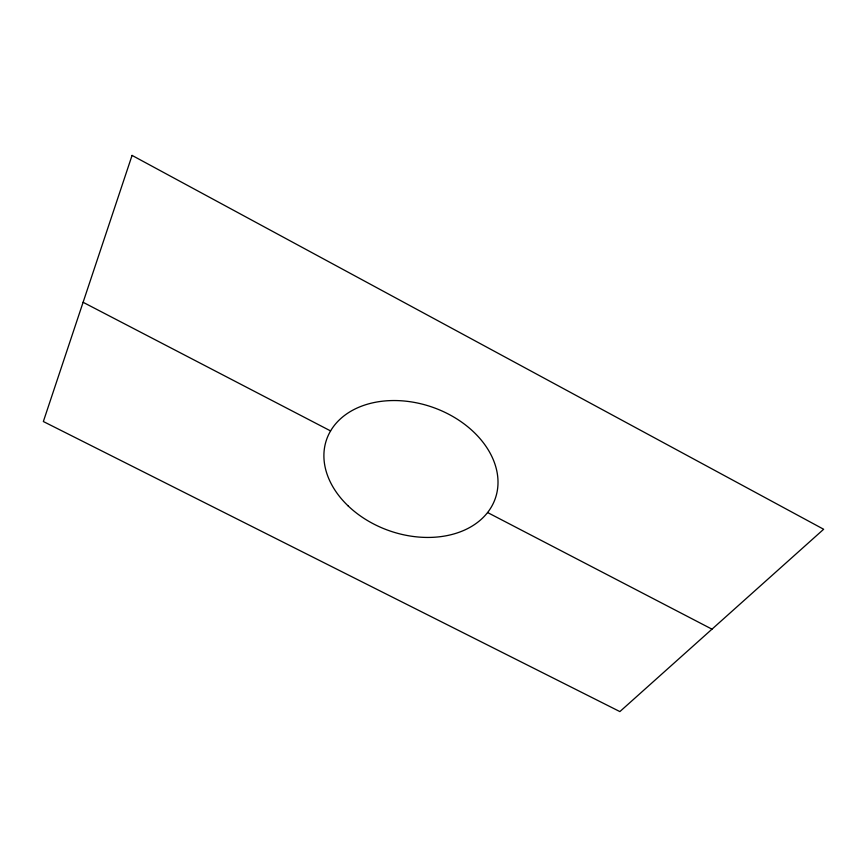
<?xml version="1.0" encoding="UTF-8"?>
<svg xmlns="http://www.w3.org/2000/svg" width="867" height="867" viewBox="0 0 867 867"><rect width="100%" height="100%" fill="white"/><g stroke="black" fill="none" stroke-linecap="round" stroke-linejoin="round"><path stroke-width="1.3" d="M83.102 302.29L330.587 430.932M487.579 512.527L711.98 629.171M132.066 155.41L43.35 421.525L619.872 711.59L823.65 529.26L132.066 155.41M348.198 505.97A89.344 65.426 19.3 0 0 494.58 500.389A89.344 65.426 19.3 0 0 390.074 400.619A89.344 65.426 19.3 0 0 348.198 505.97"/></g></svg>
